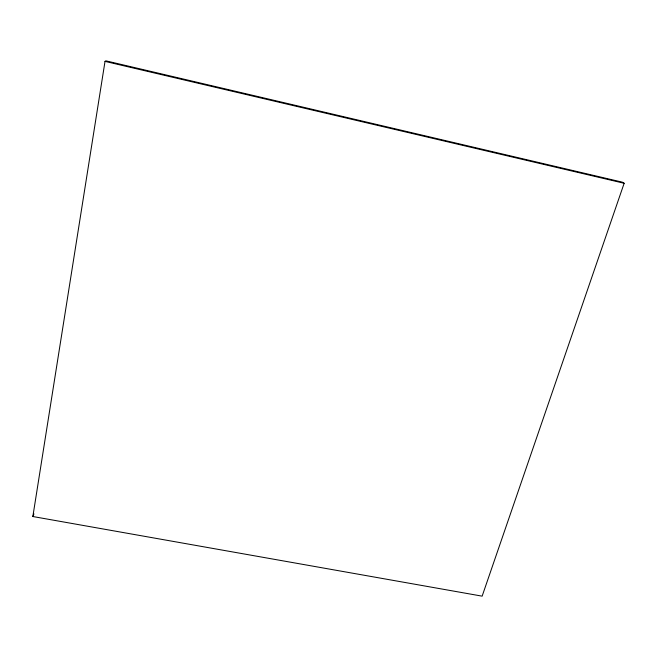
<?xml version="1.0" encoding="UTF-8"?>
<svg xmlns="http://www.w3.org/2000/svg" width="657" height="657" viewBox="0 0 657 657"><rect width="100%" height="100%" fill="white"/><g stroke="black" fill="none" stroke-linecap="round" stroke-linejoin="round"><path stroke-width="0.99" d="M32.85 516.525L105.021 61.38L105.9 60.846L622.269 182.145L624.15 183.278L482.139 596.154L32.85 516.525L33.942 513.905M105.021 61.38L624.15 183.278"/></g></svg>
